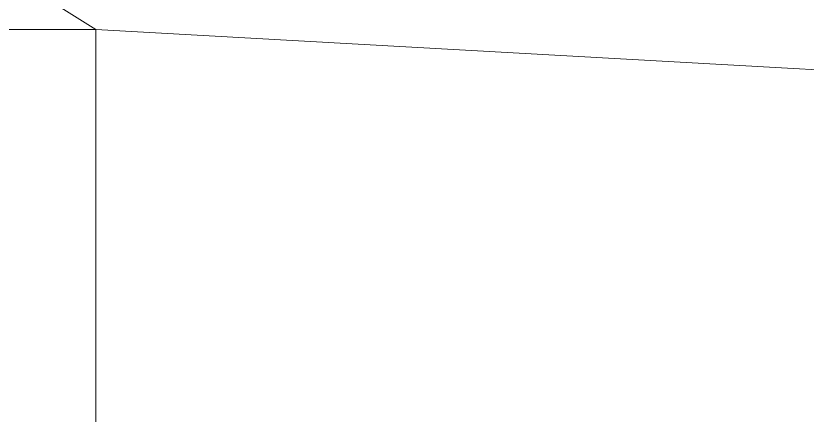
# Model space of a CAD drawing. Extents: x -1 to 863, y -1453 to 11.
# Drawn here: x 84.3 to 141, y -747.6 to -719 of the extents above; entities that cross this region are included whole.
import ezdxf

# ---------------------------------------------------------------- set-up
doc = ezdxf.new("R2010")
doc.units = 0
doc.layers.add('IQ_200_3D', color=1, linetype='Continuous')

msp = doc.modelspace()

# ---------------------------------------------------------------- meshes
at = {"layer": 'IQ_200_3D', "lineweight": 9, "transparency": 33554687}
mesh = msp.add_polyface(dxfattribs=at)
corners = [(812, -760, 1604), (50, -760, 1604), (50, 0, 1604), (812, 0, 1604)]
mesh.append_faces([[corners[k] for k in face] for face in [(0, 1, 2, 3)]])
mesh = msp.add_polyface(dxfattribs=at)
corners = [(50, 0, 1644), (50, -760, 1644), (812, -760, 1644), (812, 0, 1644)]
mesh.append_faces([[corners[k] for k in face] for face in [(0, 1, 2, 3)]])
mesh = msp.add_polyface(dxfattribs=at)
corners = [(812, -695, 153), (812, -760, 153), (50, -760, 153), (50, -695, 153)]
mesh.append_faces([[corners[k] for k in face] for face in [(0, 1, 2, 3)]])
mesh = msp.add_polyface(dxfattribs=at)
corners = [(50, -760, 788.577), (812, -760, 788.577), (812, -695, 788.577), (50, -695, 788.577)]
mesh.append_faces([[corners[k] for k in face] for face in [(0, 1, 2, 3)]])
mesh = msp.add_polyface(dxfattribs=at)
corners = [(806, -695, 835.924), (806, -760, 835.924), (90, -760, 835.924), (90, -720, 835.924), (50, -720, 835.924), (50, -695, 835.924)]
mesh.append_faces([[corners[k] for k in face] for face in [(3, 1, 2)]], dxfattribs={"vtx0": -1})
mesh.append_faces([[corners[k] for k in face] for face in [(0, 1, 3, 5)]], dxfattribs={"vtx1": -1, "vtx2": -1})
mesh.append_faces([[corners[k] for k in face] for face in [(3, 4, 5)]], dxfattribs={"vtx2": -1})
mesh = msp.add_polyface(dxfattribs=at)
corners = [(806, -695, 1594.924), (50, -695, 1594.924), (50, -720, 1594.924), (90, -720, 1594.924), (90, -760, 1594.924), (806, -760, 1594.924)]
mesh.append_faces([[corners[k] for k in face] for face in [(5, 3, 4)]], dxfattribs={"vtx0": -1})
mesh.append_faces([[corners[k] for k in face] for face in [(3, 5, 0, 1)]], dxfattribs={"vtx0": -1, "vtx3": -1})
mesh.append_faces([[corners[k] for k in face] for face in [(2, 3, 1)]], dxfattribs={"vtx1": -1})
mesh = msp.add_polyface(dxfattribs=at)
corners = [(90, -720, 1594.924), (50, -720, 1594.924), (50, -720, 835.924), (90, -720, 835.924)]
mesh.append_faces([[corners[k] for k in face] for face in [(0, 1, 2, 3)]])
mesh = msp.add_polyface(dxfattribs=at)
corners = [(90, -720, 835.924), (90, -760, 835.924), (90, -760, 1594.924), (90, -720, 1594.924)]
mesh.append_faces([[corners[k] for k in face] for face in [(0, 1, 2, 3)]])

doc.saveas('drawing.dxf')
